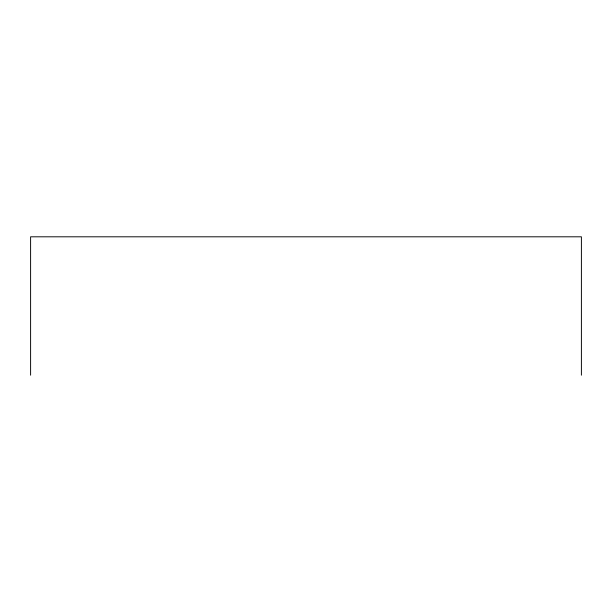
<?xml version="1.0" encoding="UTF-8"?>
<svg xmlns="http://www.w3.org/2000/svg" width="612" height="612" viewBox="0 0 612 612"><rect width="100%" height="100%" fill="white"/><g stroke="black" fill="none" stroke-linecap="round" stroke-linejoin="round"><path stroke-width="0.92" d="M581.4 375.194L581.4 236.806L30.6 236.806L30.6 375.194"/></g></svg>
